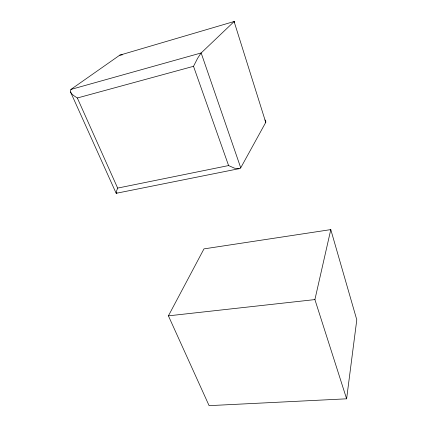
<?xml version="1.0" encoding="UTF-8"?>
<svg xmlns="http://www.w3.org/2000/svg" width="427" height="427" viewBox="0 0 427 427"><rect width="100%" height="100%" fill="white"/><g stroke="black" fill="none" stroke-linecap="round" stroke-linejoin="round"><path stroke-width="0.64" d="M346.612 398.813L356.791 319.812L330.792 229.609L203.967 248.888L168.414 315.847L209.097 405.65L346.612 398.813L314.907 299.589L330.792 229.609M234.268 22.417L234.439 21.414M122.33 54.848L119.811 55.136L70.898 89.44C68.683 93.171 74.778 96.203 77.34 97.996L117.649 188.093L116.245 191.84L116.256 193.282L239.99 168.5L240.732 167.832L265.765 122.352L265.765 121.3L264.959 119.923M239.04 168.777L234.487 168.174L228.589 165.569L193.516 66.308L197.637 58.253L200.962 53.156L234.354 21.35M116.955 192.817L116.32 193.276M119.784 55.158L234.092 21.515L265.754 122.378M70.898 89.44L201.154 52.953L240.732 167.832M77.34 97.996L193.516 66.308M117.649 188.093L228.589 165.569M168.414 315.847L314.907 299.589M70.54 91.992L116.096 193.137"/></g></svg>
